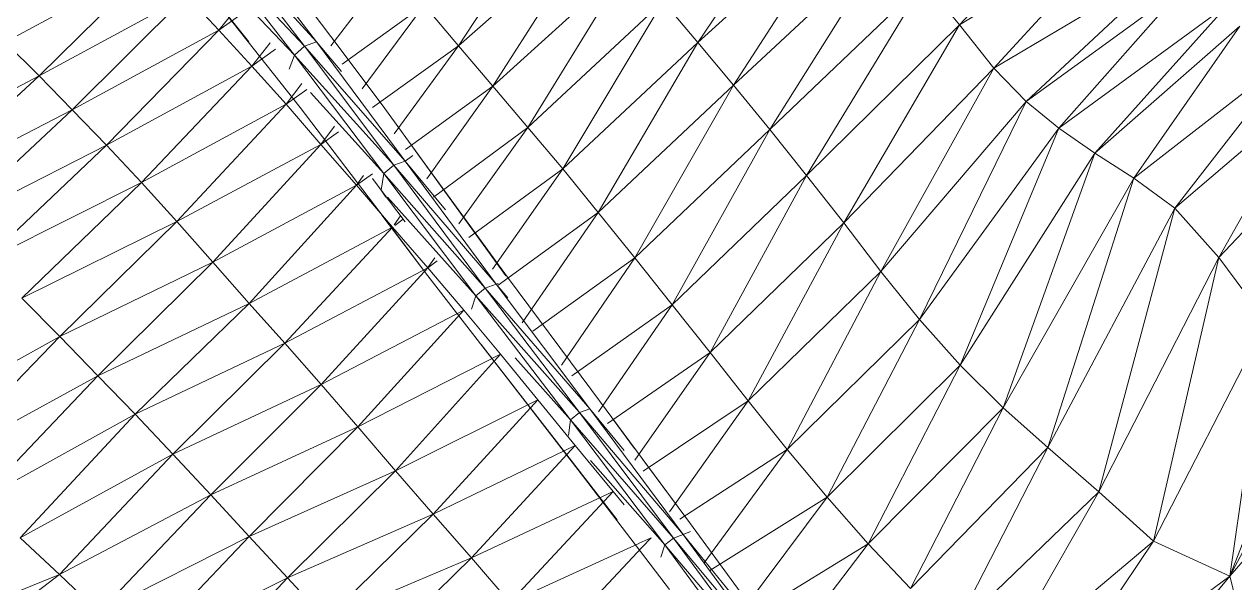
# Model space of a CAD drawing. Header units: millimetres. Extents: x -8591 to 7092, y -1621 to 14390.
# Drawn here: x -4264.6 to -4089, y 2319.8 to 2400.9 of the extents above; entities that cross this region are included whole.
import ezdxf

# ---------------------------------------------------------------- set-up
doc = ezdxf.new("R2010")
doc.units = ezdxf.units.MM
doc.layers.add('G-IMPT', color=8, linetype='Continuous', lineweight=9)
doc.layers.add('I-FURN', color=30, linetype='Continuous', lineweight=9)

# ---------------------------------------------------------------- blocks, each defined once
blk = doc.blocks.new('Artificial banana plant 1500mm - Family 4__C1-728657-Begane grond')
at = {"layer": 'G-IMPT'}
for p, q in [((306.41, -231.72), (283.81, -256.08)), ((306.41, -231.72), (283.81, -256.08)), ((263.2, -232.77), (245.86, -258.64)), ((263.2, -232.77), (245.86, -258.64)), ((226.41, -235.67), (211.13, -259.15)), ((226.41, -235.67), (211.13, -259.15)), ((268.2, -238.32), (245.86, -258.64)), ((268.2, -238.32), (245.86, -258.64)), ((268.2, -238.32), (251.02, -264.83)), ((268.2, -238.32), (251.02, -264.83)), ((178.04, -242.15), (190.54, -258.54)), ((178.04, -242.15), (190.54, -258.54)), ((178.04, -242.15), (190.54, -258.54)), ((231.18, -241.4), (211.13, -259.15)), ((231.18, -241.4), (211.13, -259.15)), ((231.18, -241.4), (216.13, -264.99)), ((231.18, -241.4), (216.13, -264.99)), ((308.21, -241.17), (283.81, -256.08)), ((308.21, -241.17), (283.81, -256.08)), ((308.21, -241.17), (288.79, -262.38)), ((308.21, -241.17), (288.79, -262.38)), ((176.23, -242.83), (190.54, -258.54)), ((176.23, -242.83), (188.81, -259.19)), ((176.23, -242.83), (190.54, -258.54)), ((176.23, -242.83), (188.81, -259.19)), ((176.23, -242.83), (190.54, -258.54)), ((176.23, -242.83), (188.81, -259.19)), ((192.63, -257.78), (181.52, -243.02)), ((273.43, -243.99), (251.02, -264.83)), ((273.43, -243.99), (251.02, -264.83)), ((273.43, -243.99), (256.29, -271.26)), ((273.43, -243.99), (256.29, -271.26)), ((174.69, -244.16), (188.81, -259.19)), ((174.69, -244.16), (187.33, -260.46)), ((174.69, -244.16), (188.81, -259.19)), ((174.69, -244.16), (187.33, -260.46)), ((174.69, -244.16), (188.81, -259.19)), ((174.69, -244.16), (187.33, -260.46)), ((145.37, -258.58), (167.07, -246.94)), ((145.37, -258.58), (167.07, -246.94)), ((150.29, -263.5), (167.07, -246.94)), ((150.29, -263.5), (167.07, -246.94)), ((174.21, -246.69), (187.33, -260.46)), ((174.21, -246.69), (187.33, -260.46)), ((235.96, -247.01), (216.13, -264.99)), ((235.96, -247.01), (216.13, -264.99)), ((235.96, -247.01), (221.2, -270.98)), ((235.96, -247.01), (221.2, -270.98)), ((316.02, -246.19), (288.79, -262.38)), ((316.02, -246.19), (288.79, -262.38)), ((316.02, -246.19), (293.49, -267.21)), ((316.02, -246.19), (293.49, -267.21)), ((201.39, -247.66), (192.62, -259.11)), ((201.39, -247.66), (192.62, -259.11)), ((174.39, -250.62), (180.72, -258.57)), ((180.72, -258.57), (174.66, -250.91)), ((278.7, -249.88), (256.29, -271.26)), ((278.7, -249.88), (256.29, -271.26)), ((278.7, -249.88), (261.62, -277.94)), ((278.7, -249.88), (261.62, -277.94)), ((283.81, -256.08), (278.7, -249.88)), ((283.81, -256.08), (278.7, -249.88)), ((316.33, -250.59), (293.49, -267.21)), ((316.33, -250.59), (293.49, -267.21)), ((316.33, -250.59), (298.23, -271.08)), ((316.33, -250.59), (298.23, -271.08)), ((150.29, -263.5), (171.74, -251.86)), ((150.29, -263.5), (171.74, -251.86)), ((155.11, -268.42), (171.74, -251.86)), ((155.11, -268.42), (171.74, -251.86)), ((176.38, -256.83), (171.74, -251.86)), ((176.38, -256.83), (171.74, -251.86)), ((240.84, -252.69), (221.2, -270.98)), ((240.84, -252.69), (221.2, -270.98)), ((240.84, -252.69), (226.25, -276.99)), ((240.84, -252.69), (226.25, -276.99)), ((245.86, -258.64), (240.84, -252.69)), ((245.86, -258.64), (240.84, -252.69)), ((179.29, -253.26), (176.38, -256.83)), ((179.29, -253.26), (176.38, -256.83)), ((180.39, -253.99), (176.38, -256.83)), ((180.39, -253.99), (176.38, -256.83)), ((176.58, -253.4), (188.15, -268.08)), ((176.58, -253.4), (188.15, -268.08)), ((206.18, -253.24), (194.25, -261.78)), ((206.18, -253.24), (194.25, -261.78)), ((206.18, -253.24), (197.18, -265.36)), ((206.18, -253.24), (197.18, -265.36)), ((211.13, -259.15), (206.18, -253.24)), ((211.13, -259.15), (206.18, -253.24)), ((322.8, -253.13), (298.23, -271.08)), ((322.8, -253.13), (298.23, -271.08)), ((322.8, -253.13), (303.46, -274.68)), ((322.8, -253.13), (303.46, -274.68)), ((283.81, -256.08), (261.62, -277.94)), ((283.81, -256.08), (261.62, -277.94)), ((283.81, -256.08), (267.01, -284.82)), ((283.81, -256.08), (267.01, -284.82)), ((288.79, -262.38), (283.81, -256.08)), ((288.79, -262.38), (283.81, -256.08)), ((324.46, -256.25), (303.46, -274.68)), ((324.46, -256.25), (303.46, -274.68)), ((324.46, -256.25), (309.09, -278.32)), ((324.46, -256.25), (309.09, -278.32)), ((155.11, -268.42), (176.38, -256.83)), ((155.11, -268.42), (176.38, -256.83)), ((160.07, -273.56), (176.38, -256.83)), ((160.07, -273.56), (176.38, -256.83)), ((181.17, -262.07), (176.38, -256.83)), ((181.17, -262.07), (176.38, -256.83)), ((192.63, -257.78), (200.05, -267.68)), ((145.37, -258.58), (150.29, -263.5)), ((145.37, -258.58), (150.29, -263.5)), ((183.83, -258.71), (181.17, -262.07)), ((183.83, -258.71), (181.17, -262.07)), ((184.59, -259.63), (181.17, -262.07)), ((184.59, -259.63), (181.17, -262.07)), ((188.81, -259.19), (187.33, -260.46)), ((188.81, -259.19), (187.33, -260.46)), ((188.81, -259.19), (187.33, -260.46)), ((190.54, -258.54), (188.81, -259.19)), ((190.54, -258.54), (188.81, -259.19)), ((190.54, -258.54), (188.81, -259.19)), ((188.81, -259.19), (203.4, -275.84)), ((188.81, -259.19), (201.76, -276.46)), ((188.81, -259.19), (203.4, -275.84)), ((188.81, -259.19), (201.76, -276.46)), ((188.81, -259.19), (203.4, -275.84)), ((188.81, -259.19), (201.76, -276.46)), ((190.54, -258.54), (194.17, -262.83)), ((190.54, -258.54), (203.4, -275.84)), ((190.54, -258.54), (203.4, -275.84)), ((190.54, -258.54), (194.17, -262.83)), ((190.54, -258.54), (203.4, -275.84)), ((190.54, -258.54), (194.17, -262.83)), ((211.13, -259.15), (198.64, -268.09)), ((211.13, -259.15), (198.64, -268.09)), ((211.13, -259.15), (201.82, -271.87)), ((211.13, -259.15), (201.82, -271.87)), ((216.13, -264.99), (211.13, -259.15)), ((216.13, -264.99), (211.13, -259.15)), ((245.86, -258.64), (226.25, -276.99)), ((245.86, -258.64), (226.25, -276.99)), ((245.86, -258.64), (231.42, -283.29)), ((245.86, -258.64), (231.42, -283.29)), ((251.02, -264.83), (245.86, -258.64)), ((251.02, -264.83), (245.86, -258.64)), ((187.33, -260.46), (186.6, -262.51)), ((187.33, -260.46), (186.6, -262.51)), ((187.33, -260.46), (201.76, -276.46)), ((187.33, -260.46), (200.33, -277.65)), ((187.33, -260.46), (201.76, -276.46)), ((187.33, -260.46), (200.33, -277.65)), ((187.33, -260.46), (201.76, -276.46)), ((187.33, -260.46), (200.33, -277.65)), ((332.59, -260.06), (309.09, -278.32)), ((332.59, -260.06), (309.09, -278.32)), ((332.59, -260.06), (315.04, -282.66)), ((332.59, -260.06), (315.04, -282.66)), ((160.07, -273.56), (181.17, -262.07)), ((160.07, -273.56), (181.17, -262.07)), ((165.15, -278.96), (181.17, -262.07)), ((165.15, -278.96), (181.17, -262.07)), ((186.12, -267.59), (181.17, -262.07)), ((186.12, -267.59), (181.17, -262.07)), ((288.79, -262.38), (267.01, -284.82)), ((288.79, -262.38), (267.01, -284.82)), ((288.79, -262.38), (272.42, -291.88)), ((288.79, -262.38), (272.42, -291.88)), ((293.49, -267.21), (288.79, -262.38)), ((293.49, -267.21), (288.79, -262.38)), ((126.88, -275.77), (150.29, -263.5)), ((126.88, -275.77), (150.29, -263.5)), ((131.89, -280.44), (150.29, -263.5)), ((131.89, -280.44), (150.29, -263.5)), ((150.29, -263.5), (155.11, -268.42)), ((150.29, -263.5), (155.11, -268.42)), ((188.42, -264.58), (186.12, -267.59)), ((188.42, -264.58), (186.12, -267.59)), ((216.13, -264.99), (203.45, -274.19)), ((216.13, -264.99), (203.45, -274.19)), ((216.13, -264.99), (206.55, -278.44)), ((216.13, -264.99), (206.55, -278.44)), ((221.2, -270.98), (216.13, -264.99)), ((221.2, -270.98), (216.13, -264.99)), ((251.02, -264.83), (231.42, -283.29)), ((251.02, -264.83), (231.42, -283.29)), ((251.02, -264.83), (236.72, -289.87)), ((251.02, -264.83), (236.72, -289.87)), ((256.29, -271.26), (251.02, -264.83)), ((256.29, -271.26), (251.02, -264.83)), ((189.12, -265.44), (186.12, -267.59)), ((189.12, -265.44), (186.12, -267.59)), ((189.67, -265.9), (200.33, -277.65)), ((200.33, -277.65), (189.67, -265.9)), ((200.33, -277.65), (189.67, -265.9)), ((335.04, -265.57), (315.04, -282.66)), ((335.04, -265.57), (315.04, -282.66)), ((335.04, -265.57), (321.44, -289.83)), ((335.04, -265.57), (321.44, -289.83)), ((131.89, -280.44), (155.11, -268.42)), ((131.89, -280.44), (155.11, -268.42)), ((137.05, -285.3), (155.11, -268.42)), ((137.05, -285.3), (155.11, -268.42)), ((155.11, -268.42), (160.07, -273.56)), ((155.11, -268.42), (160.07, -273.56)), ((165.15, -278.96), (186.12, -267.59)), ((165.15, -278.96), (186.12, -267.59)), ((170.29, -284.61), (186.12, -267.59)), ((170.29, -284.61), (186.12, -267.59)), ((191.19, -273.43), (186.12, -267.59)), ((191.19, -273.43), (186.12, -267.59)), ((202.18, -286.52), (188.15, -268.08)), ((200.05, -267.68), (206.32, -276.28)), ((293.49, -267.21), (272.42, -291.88)), ((293.49, -267.21), (272.42, -291.88)), ((293.49, -267.21), (278, -298.85)), ((293.49, -267.21), (278, -298.85)), ((298.23, -271.08), (293.49, -267.21)), ((298.23, -271.08), (293.49, -267.21)), ((193.14, -270.8), (191.19, -273.43)), ((193.14, -270.8), (191.19, -273.43)), ((193.74, -271.6), (191.19, -273.43)), ((193.74, -271.6), (191.19, -273.43)), ((221.2, -270.98), (207.49, -281.07)), ((221.2, -270.98), (207.49, -281.07)), ((221.2, -270.98), (211.21, -284.97)), ((221.2, -270.98), (211.21, -284.97)), ((226.25, -276.99), (221.2, -270.98)), ((226.25, -276.99), (221.2, -270.98)), ((256.29, -271.26), (236.72, -289.87)), ((256.29, -271.26), (236.72, -289.87)), ((256.29, -271.26), (242.14, -296.69)), ((256.29, -271.26), (242.14, -296.69)), ((261.62, -277.94), (256.29, -271.26)), ((261.62, -277.94), (256.29, -271.26)), ((298.23, -271.08), (278, -298.85)), ((298.23, -271.08), (278, -298.85)), ((298.23, -271.08), (283.92, -305.45)), ((298.23, -271.08), (283.92, -305.45)), ((303.46, -274.68), (298.23, -271.08)), ((303.46, -274.68), (298.23, -271.08)), ((339.64, -270.55), (321.44, -289.83)), ((339.64, -270.55), (321.44, -289.83)), ((137.05, -285.3), (160.07, -273.56)), ((137.05, -285.3), (160.07, -273.56)), ((142.35, -290.39), (160.07, -273.56)), ((142.35, -290.39), (160.07, -273.56)), ((160.07, -273.56), (165.15, -278.96)), ((160.07, -273.56), (165.15, -278.96)), ((170.29, -284.61), (191.19, -273.43)), ((170.29, -284.61), (191.19, -273.43)), ((175.52, -290.49), (191.19, -273.43)), ((175.52, -290.49), (191.19, -273.43)), ((196.34, -279.35), (191.19, -273.43)), ((196.34, -279.35), (191.19, -273.43)), ((204.22, -273.42), (218.02, -292.51)), ((218.23, -292.7), (204.22, -273.42)), ((204.22, -273.42), (218.02, -292.51)), ((204.49, -275.06), (203.4, -275.84)), ((203.4, -275.84), (204.49, -275.06)), ((203.4, -275.84), (204.49, -275.06)), ((303.46, -274.68), (283.92, -305.45)), ((303.46, -274.68), (283.92, -305.45)), ((303.46, -274.68), (290.13, -311.64)), ((303.46, -274.68), (290.13, -311.64)), ((309.09, -278.32), (303.46, -274.68)), ((309.09, -278.32), (303.46, -274.68)), ((201.76, -276.46), (200.33, -277.65)), ((201.76, -276.46), (200.33, -277.65)), ((201.76, -276.46), (200.33, -277.65)), ((203.4, -275.84), (201.76, -276.46)), ((203.4, -275.84), (201.76, -276.46)), ((203.4, -275.84), (201.76, -276.46)), ((201.76, -276.46), (216.6, -293.7)), ((201.76, -276.46), (215.03, -294.29)), ((201.76, -276.46), (216.6, -293.7)), ((201.76, -276.46), (215.03, -294.29)), ((201.76, -276.46), (216.6, -293.7)), ((201.76, -276.46), (215.03, -294.29)), ((203.4, -275.84), (209.26, -282.91)), ((203.4, -275.84), (216.6, -293.7)), ((203.4, -275.84), (209.26, -282.91)), ((203.4, -275.84), (216.6, -293.7)), ((203.4, -275.84), (209.26, -282.91)), ((203.4, -275.84), (216.6, -293.7)), ((206.32, -276.28), (218.02, -292.51)), ((206.32, -276.28), (218.02, -292.51)), ((226.25, -276.99), (212.64, -286.95)), ((226.25, -276.99), (212.64, -286.95)), ((226.25, -276.99), (216.05, -291.54)), ((226.25, -276.99), (216.05, -291.54)), ((231.42, -283.29), (226.25, -276.99)), ((231.42, -283.29), (226.25, -276.99)), ((142.35, -290.39), (165.15, -278.96)), ((142.35, -290.39), (165.15, -278.96)), ((147.78, -295.74), (165.15, -278.96)), ((147.78, -295.74), (165.15, -278.96)), ((165.15, -278.96), (170.29, -284.61)), ((165.15, -278.96), (170.29, -284.61)), ((198.64, -277.68), (196.34, -279.35)), ((198.64, -277.68), (196.34, -279.35)), ((197.37, -277.96), (196.34, -279.35)), ((197.37, -277.96), (196.34, -279.35)), ((198.64, -278.37), (199.93, -280.07)), ((199.93, -280.07), (198.64, -278.37)), ((199.93, -280.07), (198.64, -278.37)), ((200.33, -277.65), (199.93, -280.07)), ((200.33, -277.65), (199.93, -280.07)), ((200.33, -277.65), (199.93, -280.07)), ((200.33, -277.65), (215.03, -294.29)), ((200.33, -277.65), (213.67, -295.41)), ((200.33, -277.65), (215.03, -294.29)), ((200.33, -277.65), (213.67, -295.41)), ((200.33, -277.65), (215.03, -294.29)), ((200.33, -277.65), (213.67, -295.41)), ((261.62, -277.94), (242.14, -296.69)), ((261.62, -277.94), (242.14, -296.69)), ((261.62, -277.94), (247.62, -303.6)), ((261.62, -277.94), (247.62, -303.6)), ((267.01, -284.82), (261.62, -277.94)), ((267.01, -284.82), (261.62, -277.94)), ((309.09, -278.32), (290.13, -311.64)), ((309.09, -278.32), (290.13, -311.64)), ((309.09, -278.32), (296.64, -317.38)), ((309.09, -278.32), (296.64, -317.38)), ((315.04, -282.66), (309.09, -278.32)), ((315.04, -282.66), (309.09, -278.32)), ((175.52, -290.49), (196.34, -279.35)), ((175.52, -290.49), (196.34, -279.35)), ((180.79, -296.5), (196.34, -279.35)), ((180.79, -296.5), (196.34, -279.35)), ((201.57, -285.43), (196.34, -279.35)), ((201.57, -285.43), (196.34, -279.35)), ((199.93, -280.07), (200.61, -281.07)), ((199.93, -280.07), (203.4, -284.64)), ((199.93, -280.07), (203.4, -284.64)), ((199.93, -280.07), (200.61, -281.07)), ((200.82, -281.07), (213.67, -295.41)), ((200.82, -281.07), (213.67, -295.41)), ((315.04, -282.66), (296.64, -317.38)), ((315.04, -282.66), (296.64, -317.38)), ((315.04, -282.66), (304.04, -323.82)), ((315.04, -282.66), (304.04, -323.82)), ((321.44, -289.83), (315.04, -282.66)), ((321.44, -289.83), (315.04, -282.66)), ((200.04, -283.68), (206.68, -292.5)), ((200.04, -283.68), (200.32, -284)), ((206.68, -292.5), (200.32, -284)), ((202.72, -283.81), (201.8, -285.1)), ((202.72, -283.81), (201.8, -285.1)), ((203.11, -284.29), (201.88, -285.2)), ((203.11, -284.29), (201.88, -285.2)), ((231.42, -283.29), (216.9, -293.84)), ((231.42, -283.29), (216.9, -293.84)), ((231.42, -283.29), (220.37, -299.31)), ((231.42, -283.29), (220.37, -299.31)), ((236.72, -289.87), (231.42, -283.29)), ((236.72, -289.87), (231.42, -283.29)), ((147.78, -295.74), (170.29, -284.61)), ((147.78, -295.74), (170.29, -284.61)), ((153.3, -301.31), (170.29, -284.61)), ((153.3, -301.31), (170.29, -284.61)), ((170.29, -284.61), (175.52, -290.49)), ((170.29, -284.61), (175.52, -290.49)), ((180.79, -296.5), (201.57, -285.43)), ((180.79, -296.5), (201.57, -285.43)), ((185.95, -302.26), (201.57, -285.43)), ((185.95, -302.26), (201.57, -285.43)), ((206.67, -291.32), (201.57, -285.43)), ((206.67, -291.32), (201.57, -285.43)), ((267.01, -284.82), (247.62, -303.6)), ((267.01, -284.82), (247.62, -303.6)), ((267.01, -284.82), (253.16, -310.64)), ((267.01, -284.82), (253.16, -310.64)), ((272.42, -291.88), (267.01, -284.82)), ((272.42, -291.88), (267.01, -284.82)), ((202.18, -286.52), (206.68, -292.5)), ((202.18, -286.52), (206.68, -292.5)), ((153.3, -301.31), (175.52, -290.49)), ((153.3, -301.31), (175.52, -290.49)), ((158.82, -307.01), (175.52, -290.49)), ((158.82, -307.01), (175.52, -290.49)), ((175.52, -290.49), (180.79, -296.5)), ((175.52, -290.49), (180.79, -296.5)), ((185.95, -302.26), (206.67, -291.32)), ((185.95, -302.26), (206.67, -291.32)), ((191.21, -308.24), (206.67, -291.32)), ((191.21, -308.24), (206.67, -291.32)), ((208.04, -290.31), (206.67, -291.32)), ((208.04, -290.31), (206.67, -291.32)), ((211.89, -297.47), (206.67, -291.32)), ((211.89, -297.47), (206.67, -291.32)), ((207.69, -289.88), (206.68, -291.31)), ((207.69, -289.88), (206.68, -291.31)), ((236.72, -289.87), (221.91, -300.51)), ((236.72, -289.87), (221.91, -300.51)), ((236.72, -289.87), (226.09, -305.45)), ((236.72, -289.87), (226.09, -305.45)), ((242.14, -296.69), (236.72, -289.87)), ((242.14, -296.69), (236.72, -289.87)), ((321.44, -289.83), (304.04, -323.82)), ((321.44, -289.83), (304.04, -323.82)), ((311.95, -330.97), (321.44, -289.83)), ((311.95, -330.97), (321.44, -289.83)), ((328.31, -299.14), (321.44, -289.83)), ((328.31, -299.14), (321.44, -289.83)), ((214.67, -302.82), (206.68, -292.5)), ((218.23, -292.7), (230.46, -309.14)), ((218.23, -292.7), (230.46, -309.14)), ((272.42, -291.88), (253.16, -310.64)), ((272.42, -291.88), (253.16, -310.64)), ((272.42, -291.88), (258.81, -317.71)), ((272.42, -291.88), (258.81, -317.71)), ((278, -298.85), (272.42, -291.88)), ((278, -298.85), (272.42, -291.88)), ((215.03, -294.29), (213.67, -295.41)), ((215.03, -294.29), (213.67, -295.41)), ((215.03, -294.29), (213.67, -295.41)), ((216.6, -293.7), (215.03, -294.29)), ((216.6, -293.7), (215.03, -294.29)), ((216.6, -293.7), (215.03, -294.29)), ((215.03, -294.29), (230.17, -311.77)), ((215.03, -294.29), (228.68, -312.33)), ((215.03, -294.29), (230.17, -311.77)), ((215.03, -294.29), (228.68, -312.33)), ((215.03, -294.29), (230.17, -311.77)), ((215.03, -294.29), (228.68, -312.33)), ((216.9, -293.6), (216.6, -293.7)), ((216.9, -293.6), (216.6, -293.7)), ((216.9, -293.6), (216.6, -293.7)), ((216.6, -293.7), (218.27, -295.69)), ((216.6, -293.7), (230.17, -311.77)), ((216.6, -293.7), (230.17, -311.77)), ((216.6, -293.7), (218.27, -295.69)), ((216.6, -293.7), (230.17, -311.77)), ((216.6, -293.7), (218.27, -295.69)), ((147.78, -295.74), (153.3, -301.31)), ((147.78, -295.74), (153.3, -301.31)), ((158.82, -307.01), (180.79, -296.5)), ((158.82, -307.01), (180.79, -296.5)), ((164.26, -312.59), (180.79, -296.5)), ((164.26, -312.59), (180.79, -296.5)), ((180.79, -296.5), (185.95, -302.26)), ((180.79, -296.5), (185.95, -302.26)), ((213.67, -295.41), (213.01, -297.31)), ((213.67, -295.41), (213.01, -297.31)), ((213.67, -295.41), (228.68, -312.33)), ((213.67, -295.41), (227.37, -313.38)), ((213.67, -295.41), (228.68, -312.33)), ((213.67, -295.41), (227.37, -313.38)), ((213.67, -295.41), (228.68, -312.33)), ((213.67, -295.41), (227.37, -313.38)), ((242.14, -296.69), (227.57, -307.02)), ((242.14, -296.69), (227.57, -307.02)), ((242.14, -296.69), (231.46, -312.21)), ((242.14, -296.69), (231.46, -312.21)), ((247.62, -303.6), (242.14, -296.69)), ((247.62, -303.6), (242.14, -296.69)), ((191.21, -308.24), (211.89, -297.47)), ((191.21, -308.24), (211.89, -297.47)), ((196.56, -314.42), (211.89, -297.47)), ((196.56, -314.42), (211.89, -297.47)), ((217.22, -303.88), (211.89, -297.47)), ((217.22, -303.88), (211.89, -297.47)), ((343.63, -296.97), (323.04, -336.09)), ((343.63, -296.97), (323.04, -336.09)), ((278, -298.85), (258.81, -317.71)), ((278, -298.85), (258.81, -317.71)), ((278, -298.85), (264.61, -324.62)), ((278, -298.85), (264.61, -324.62)), ((283.92, -305.45), (278, -298.85)), ((283.92, -305.45), (278, -298.85)), ((311.95, -330.97), (328.31, -299.14)), ((311.95, -330.97), (328.31, -299.14)), ((323.04, -336.09), (328.31, -299.14)), ((323.04, -336.09), (328.31, -299.14)), ((129.13, -314.68), (153.3, -301.31)), ((129.13, -314.68), (153.3, -301.31)), ((135.4, -319.82), (153.3, -301.31)), ((135.4, -319.82), (153.3, -301.31)), ((153.3, -301.31), (158.82, -307.01)), ((153.3, -301.31), (158.82, -307.01)), ((164.26, -312.59), (185.95, -302.26)), ((164.26, -312.59), (185.95, -302.26)), ((169.72, -318.35), (185.95, -302.26)), ((169.72, -318.35), (185.95, -302.26)), ((185.95, -302.26), (191.21, -308.24)), ((185.95, -302.26), (191.21, -308.24)), ((229.29, -321.68), (214.41, -302.45)), ((227.17, -318.92), (214.41, -302.45)), ((214.67, -302.82), (227.17, -318.92)), ((227.17, -318.92), (214.67, -302.82)), ((247.62, -303.6), (232.74, -313.9)), ((247.62, -303.6), (232.74, -313.9)), ((247.62, -303.6), (236.71, -319.24)), ((247.62, -303.6), (236.71, -319.24)), ((253.16, -310.64), (247.62, -303.6)), ((253.16, -310.64), (247.62, -303.6)), ((323.04, -336.09), (335.78, -303.1)), ((323.04, -336.09), (335.78, -303.1)), ((196.56, -314.42), (217.22, -303.88)), ((196.56, -314.42), (217.22, -303.88)), ((202, -320.79), (217.22, -303.88)), ((202, -320.79), (217.22, -303.88)), ((222.64, -310.51), (217.22, -303.88)), ((222.64, -310.51), (217.22, -303.88)), ((219.34, -304.39), (227.37, -313.38)), ((227.37, -313.38), (219.34, -304.39)), ((283.92, -305.45), (264.61, -324.62)), ((283.92, -305.45), (264.61, -324.62)), ((283.92, -305.45), (270.57, -331.36)), ((283.92, -305.45), (270.57, -331.36)), ((290.13, -311.64), (283.92, -305.45)), ((290.13, -311.64), (283.92, -305.45)), ((135.4, -319.82), (158.82, -307.01)), ((135.4, -319.82), (158.82, -307.01)), ((141.59, -325.11), (158.82, -307.01)), ((141.59, -325.11), (158.82, -307.01)), ((158.82, -307.01), (164.26, -312.59)), ((158.82, -307.01), (164.26, -312.59)), ((169.72, -318.35), (191.21, -308.24)), ((169.72, -318.35), (191.21, -308.24)), ((175.2, -324.26), (191.21, -308.24)), ((175.2, -324.26), (191.21, -308.24)), ((191.21, -308.24), (196.56, -314.42)), ((191.21, -308.24), (196.56, -314.42)), ((202, -320.79), (222.64, -310.51)), ((202, -320.79), (222.64, -310.51)), ((207.47, -327.1), (222.64, -310.51)), ((207.47, -327.1), (222.64, -310.51)), ((228.08, -317.12), (222.64, -310.51)), ((228.08, -317.12), (222.64, -310.51)), ((230.46, -309.14), (232.54, -311.93)), ((230.46, -309.14), (232.54, -311.93)), ((253.16, -310.64), (237.94, -320.83)), ((253.16, -310.64), (237.94, -320.83)), ((253.16, -310.64), (241.75, -326.72)), ((253.16, -310.64), (241.75, -326.72)), ((258.81, -317.71), (253.16, -310.64)), ((258.81, -317.71), (253.16, -310.64)), ((228.68, -312.33), (227.37, -313.38)), ((228.68, -312.33), (227.37, -313.38)), ((228.68, -312.33), (227.37, -313.38)), ((230.17, -311.77), (228.68, -312.33)), ((230.17, -311.77), (228.68, -312.33)), ((230.17, -311.77), (228.68, -312.33)), ((228.68, -312.33), (243.74, -330.01)), ((228.68, -312.33), (242.32, -330.54)), ((228.68, -312.33), (243.74, -330.01)), ((228.68, -312.33), (242.32, -330.54)), ((228.68, -312.33), (243.74, -330.01)), ((228.68, -312.33), (242.32, -330.54)), ((230.17, -311.77), (235.15, -317.82)), ((230.17, -311.77), (243.74, -330.01)), ((230.17, -311.77), (235.15, -317.82)), ((230.17, -311.77), (243.74, -330.01)), ((230.17, -311.77), (235.15, -317.82)), ((230.17, -311.77), (243.74, -330.01)), ((232.54, -311.93), (244.78, -328.47)), ((290.13, -311.64), (270.57, -331.36)), ((290.13, -311.64), (270.57, -331.36)), ((290.13, -311.64), (276.72, -337.85)), ((290.13, -311.64), (276.72, -337.85)), ((296.64, -317.38), (290.13, -311.64)), ((296.64, -317.38), (290.13, -311.64)), ((141.59, -325.11), (164.26, -312.59)), ((141.59, -325.11), (164.26, -312.59)), ((147.54, -330.49), (164.26, -312.59)), ((147.54, -330.49), (164.26, -312.59)), ((164.26, -312.59), (169.72, -318.35)), ((164.26, -312.59), (169.72, -318.35)), ((227.37, -313.38), (227.08, -315.66)), ((227.37, -313.38), (227.08, -315.66)), ((227.37, -313.38), (242.32, -330.54)), ((227.37, -313.38), (241.07, -331.54)), ((227.37, -313.38), (242.32, -330.54)), ((227.37, -313.38), (241.07, -331.54)), ((227.37, -313.38), (242.32, -330.54)), ((227.37, -313.38), (241.07, -331.54)), ((233.57, -313.32), (236.69, -317.54)), ((175.2, -324.26), (196.56, -314.42)), ((175.2, -324.26), (196.56, -314.42)), ((180.75, -330.3), (196.56, -314.42)), ((180.75, -330.3), (196.56, -314.42)), ((196.56, -314.42), (202, -320.79)), ((196.56, -314.42), (202, -320.79)), ((341.03, -315.18), (323.04, -336.09)), ((341.03, -315.18), (323.04, -336.09)), ((207.47, -327.1), (228.08, -317.12)), ((207.47, -327.1), (228.08, -317.12)), ((213, -333.42), (228.08, -317.12)), ((213, -333.42), (228.08, -317.12)), ((233.55, -323.77), (228.08, -317.12)), ((233.55, -323.77), (228.08, -317.12)), ((258.81, -317.71), (243.23, -327.8)), ((258.81, -317.71), (243.23, -327.8)), ((258.81, -317.71), (246.78, -334.16)), ((258.81, -317.71), (246.78, -334.16)), ((264.61, -324.62), (258.81, -317.71)), ((264.61, -324.62), (258.81, -317.71)), ((296.64, -317.38), (276.72, -337.85)), ((296.64, -317.38), (276.72, -337.85)), ((296.64, -317.38), (282.84, -344.22)), ((296.64, -317.38), (282.84, -344.22)), ((304.04, -323.82), (296.64, -317.38)), ((304.04, -323.82), (296.64, -317.38)), ((147.54, -330.49), (169.72, -318.35)), ((147.54, -330.49), (169.72, -318.35)), ((153.25, -335.83), (169.72, -318.35)), ((153.25, -335.83), (169.72, -318.35)), ((169.72, -318.35), (175.2, -324.26)), ((169.72, -318.35), (175.2, -324.26)), ((227.17, -318.92), (234.15, -327.9)), ((227.17, -318.92), (227.45, -319.25)), ((234.15, -327.9), (227.45, -319.25)), ((230.29, -319.31), (241.07, -331.54)), ((230.29, -319.31), (241.07, -331.54)), ((237.87, -319.13), (244.78, -328.47)), ((180.75, -330.3), (202, -320.79)), ((180.75, -330.3), (202, -320.79)), ((186.33, -336.31), (202, -320.79)), ((186.33, -336.31), (202, -320.79)), ((202, -320.79), (207.47, -327.1)), ((202, -320.79), (207.47, -327.1)), ((229.29, -321.68), (241.75, -338.03)), ((229.29, -321.68), (241.75, -338.03)), ((153.25, -335.83), (175.2, -324.26)), ((153.25, -335.83), (175.2, -324.26)), ((159.02, -341.31), (175.2, -324.26)), ((159.02, -341.31), (175.2, -324.26)), ((175.2, -324.26), (180.75, -330.3)), ((175.2, -324.26), (180.75, -330.3)), ((213, -333.42), (233.55, -323.77)), ((213, -333.42), (233.55, -323.77)), ((218.58, -339.9), (233.55, -323.77)), ((218.58, -339.9), (233.55, -323.77)), ((235.15, -325.71), (233.55, -323.77)), ((235.15, -325.71), (233.55, -323.77)), ((264.61, -324.62), (247.58, -335.27)), ((264.61, -324.62), (247.58, -335.27)), ((264.61, -324.62), (252.06, -341.39)), ((264.61, -324.62), (252.06, -341.39)), ((270.57, -331.36), (264.61, -324.62)), ((270.57, -331.36), (264.61, -324.62)), ((304.04, -323.82), (282.84, -344.22)), ((304.04, -323.82), (282.84, -344.22)), ((288.75, -350.55), (304.04, -323.82)), ((288.75, -350.55), (304.04, -323.82)), ((311.95, -330.97), (304.04, -323.82)), ((311.95, -330.97), (304.04, -323.82)), ((186.33, -336.31), (207.47, -327.1)), ((186.33, -336.31), (207.47, -327.1)), ((191.95, -342.32), (207.47, -327.1)), ((191.95, -342.32), (207.47, -327.1)), ((207.47, -327.1), (213, -333.42)), ((207.47, -327.1), (213, -333.42)), ((243.74, -330.01), (242.32, -330.54)), ((243.74, -330.01), (242.32, -330.54)), ((243.74, -330.01), (242.32, -330.54)), ((244.81, -329.58), (243.74, -330.01)), ((244.81, -329.58), (243.74, -330.01)), ((244.81, -329.58), (243.74, -330.01)), ((243.74, -330.01), (257.47, -346.93)), ((243.74, -330.01), (256.72, -347.77)), ((243.74, -330.01), (256.72, -347.77)), ((243.74, -330.01), (257.47, -346.93)), ((243.74, -330.01), (256.72, -347.77)), ((243.74, -330.01), (257.47, -346.93)), ((244.78, -328.47), (256.84, -344.98)), ((256.84, -344.98), (244.78, -328.47)), ((147.54, -330.49), (153.25, -335.83)), ((147.54, -330.49), (153.25, -335.83)), ((159.02, -341.31), (180.75, -330.3)), ((159.02, -341.31), (180.75, -330.3)), ((164.88, -347.01), (180.75, -330.3)), ((164.88, -347.01), (180.75, -330.3)), ((180.75, -330.3), (186.33, -336.31)), ((180.75, -330.3), (186.33, -336.31)), ((218.58, -339.9), (237.28, -331.31)), ((218.58, -339.9), (237.28, -331.31)), ((224.12, -346.43), (237.78, -331.87)), ((224.12, -346.43), (237.78, -331.87)), ((237.36, -331.28), (239.08, -330.49)), ((237.36, -331.28), (239.08, -330.49)), ((237.8, -331.85), (239.08, -330.49)), ((237.8, -331.85), (239.08, -330.49)), ((241.07, -331.54), (240.5, -333.33)), ((241.07, -331.54), (240.5, -333.33)), ((242.32, -330.54), (241.07, -331.54)), ((242.32, -330.54), (241.07, -331.54)), ((242.32, -330.54), (241.07, -331.54)), ((241.07, -331.54), (255.37, -348.27)), ((241.07, -331.54), (254.2, -349.28)), ((241.07, -331.54), (255.37, -348.27)), ((241.07, -331.54), (254.2, -349.28)), ((242.32, -330.54), (256.72, -347.77)), ((242.32, -330.54), (255.37, -348.27)), ((242.32, -330.54), (256.72, -347.77)), ((242.32, -330.54), (255.37, -348.27)), ((242.32, -330.54), (256.72, -347.77)), ((242.32, -330.54), (255.37, -348.27)), ((270.57, -331.36), (253.4, -341.9)), ((270.57, -331.36), (253.4, -341.9)), ((270.57, -331.36), (258.39, -347.39)), ((270.57, -331.36), (258.39, -347.39)), ((276.72, -337.85), (270.57, -331.36)), ((276.72, -337.85), (270.57, -331.36)), ((311.95, -330.97), (288.75, -350.55)), ((311.95, -330.97), (288.75, -350.55)), ((294.48, -356.92), (311.95, -330.97)), ((294.48, -356.92), (311.95, -330.97)), ((323.04, -336.09), (311.95, -330.97)), ((323.04, -336.09), (311.95, -330.97)), ((191.95, -342.32), (213, -333.42)), ((191.95, -342.32), (213, -333.42)), ((197.56, -348.52), (213, -333.42)), ((197.56, -348.52), (213, -333.42)), ((213, -333.42), (218.58, -339.9)), ((213, -333.42), (218.58, -339.9)), ((125.19, -347.32), (153.25, -335.83)), ((125.19, -347.32), (153.25, -335.83)), ((134.28, -350.33), (153.25, -335.83)), ((134.28, -350.33), (153.25, -335.83)), ((153.25, -335.83), (159.02, -341.31)), ((153.25, -335.83), (159.02, -341.31)), ((164.88, -347.01), (186.33, -336.31)), ((164.88, -347.01), (186.33, -336.31)), ((170.65, -353.03), (186.33, -336.31)), ((170.65, -353.03), (186.33, -336.31)), ((186.33, -336.31), (191.95, -342.32)), ((186.33, -336.31), (191.95, -342.32)), ((323.04, -336.09), (294.48, -356.92)), ((323.04, -336.09), (294.48, -356.92)), ((323.04, -336.09), (300.07, -363.35)), ((323.04, -336.09), (300.07, -363.35)), ((325.44, -345.67), (323.04, -336.09)), ((325.44, -345.67), (323.04, -336.09))]:
    blk.add_line(p, q, dxfattribs=at)
blk = doc.blocks.new('Artificial banana plant 1500mm - Family 4__C2-728658-Begane grond')
blk.add_blockref('Artificial banana plant 1500mm - Family 4__C1-728657-Begane grond', (0, 0))
blk = doc.blocks.new('Artificial banana plant 1500mm - Family 4-728656-Begane grond')
blk.add_blockref('Artificial banana plant 1500mm - Family 4__C2-728658-Begane grond', (0, 0))
blk = doc.blocks.new('Artificial banana plant 1500mm - Ny märkning-728662-Begane grond')
blk.add_blockref('Artificial banana plant 1500mm - Family 4-728656-Begane grond', (0, 0))

msp = doc.modelspace()

# ---------------------------------------------------------------- block references
at = {"layer": 'I-FURN'}
msp.add_blockref('Artificial banana plant 1500mm - Ny märkning-728662-Begane grond', (-4412.76, 2656.87), dxfattribs=at)

doc.saveas('drawing.dxf')
